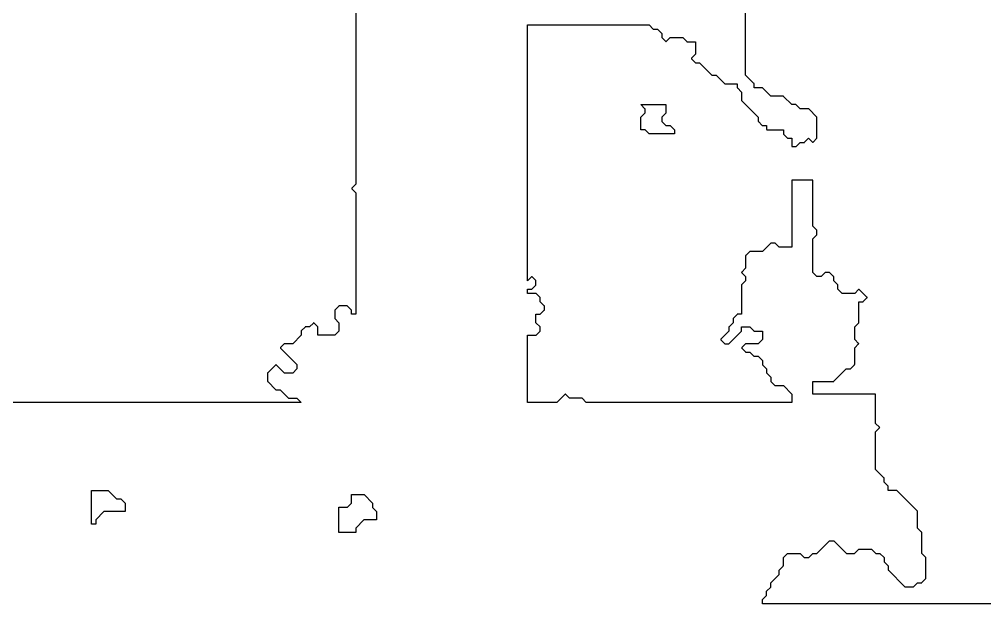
# Model space of a CAD drawing. Header units: metres. Extents: x 0 to 799, y 1 to 1100.
# Drawn here: x 190.8 to 421, y 1 to 140.3 of the extents above; entities that cross this region are included whole.
import ezdxf

# ---------------------------------------------------------------- set-up
doc = ezdxf.new("R2010")
doc.units = ezdxf.units.M
doc.layers.add('forest', color=7, linetype='Continuous')
doc.layers.add('forestfragmentation', color=7, linetype='Continuous')

msp = doc.modelspace()

# ---------------------------------------------------------------- linework, layer by layer
at = {"layer": 'forest', "color": 190}
for points in [[(271, 164), (271, 101), (271, 101), (271, 101), (270.07, 100.07), (270.06, 100.06), (270.06, 100.06), (270.05, 100.05), (270.05, 100.04), (270.05, 100.03), (270.04, 100.02), (270.04, 100.01), (270.04, 100), (270.04, 99.99), (270.04, 99.98), (270.05, 99.97), (270.05, 99.96), (270.05, 99.95), (270.06, 99.94), (270.06, 99.94), (270.07, 99.93), (271, 99), (271, 99), (271, 99), (271, 70), (271, 70), (271, 70), (270, 70), (270, 70), (270, 70), (270, 70.96), (270, 70.97), (270, 70.98), (270, 70.99), (269.99, 71), (269.99, 71.01), (269.98, 71.01), (269.98, 71.02), (269.97, 71.03), (269.03, 71.97), (269.02, 71.98), (269.01, 71.98), (269.01, 71.99), (269, 71.99), (268.99, 72), (268.98, 72), (268.97, 72), (268.96, 72), (267.04, 72), (267.03, 72), (267.02, 72), (267.01, 72), (267, 71.99), (266.99, 71.99), (266.99, 71.98), (266.98, 71.98), (266.97, 71.97), (266.03, 71.03), (266.02, 71.02), (266.02, 71.01), (266.01, 71.01), (266.01, 71), (266, 70.99), (266, 70.98), (266, 70.97), (266, 70.96), (266, 69.04), (266, 69.03), (266, 69.02), (266, 69.01), (266.01, 69), (266.01, 68.99), (266.02, 68.99), (266.02, 68.98), (266.03, 68.97), (267, 68), (267, 68), (267, 68), (267, 66), (267, 66), (267, 66), (266, 65), (266, 65), (266, 65), (262, 65), (262, 65), (262, 65), (262, 66.96), (262, 66.97), (262, 66.98), (262, 66.99), (261.99, 67), (261.99, 67.01), (261.98, 67.01), (261.98, 67.02), (261.97, 67.03), (261.07, 67.93), (261.06, 67.94), (261.06, 67.94), (261.05, 67.95), (261.04, 67.95), (261.03, 67.95), (261.02, 67.96), (261.01, 67.96), (261, 67.96), (260.99, 67.96), (260.98, 67.96), (260.97, 67.95), (260.96, 67.95), (260.95, 67.95), (260.94, 67.94), (260.94, 67.94), (260.93, 67.93), (260, 67), (260, 67), (260, 67), (259.04, 67), (259.03, 67), (259.02, 67), (259.01, 67), (259, 66.99), (258.99, 66.99), (258.99, 66.98), (258.98, 66.98), (258.97, 66.97), (258.03, 66.03), (258.02, 66.02), (258.02, 66.01), (258.01, 66.01), (258.01, 66), (258, 65.99), (258, 65.98), (258, 65.97), (258, 65.96), (258, 65), (258, 65), (258, 65), (256, 63), (256, 63), (256, 63), (254.04, 63), (254.03, 63), (254.02, 63), (254.01, 63), (254, 62.99), (253.99, 62.99), (253.99, 62.98), (253.98, 62.98), (253.97, 62.97), (253.07, 62.07), (253.06, 62.06), (253.06, 62.06), (253.05, 62.05), (253.05, 62.04), (253.05, 62.03), (253.04, 62.02), (253.04, 62.01), (253.04, 62), (253.04, 61.99), (253.04, 61.98), (253.05, 61.97), (253.05, 61.96), (253.05, 61.95), (253.06, 61.94), (253.06, 61.94), (253.07, 61.93), (257, 58), (257, 58), (257, 58), (257, 57), (257, 57), (257, 57), (256, 56), (256, 56), (256, 56), (254, 56), (254, 56), (254, 56), (252.07, 57.93), (252.06, 57.94), (252.06, 57.94), (252.05, 57.95), (252.04, 57.95), (252.03, 57.95), (252.02, 57.96), (252.01, 57.96), (252, 57.96), (251.99, 57.96), (251.98, 57.96), (251.97, 57.95), (251.96, 57.95), (251.95, 57.95), (251.94, 57.94), (251.94, 57.94), (251.93, 57.93), (250.03, 56.03), (250.02, 56.02), (250.02, 56.01), (250.01, 56.01), (250.01, 56), (250, 55.99), (250, 55.98), (250, 55.97), (250, 55.96), (250, 54.04), (250, 54.03), (250, 54.02), (250, 54.01), (250.01, 54), (250.01, 53.99), (250.02, 53.99), (250.02, 53.98), (250.03, 53.97), (251.97, 52.03), (251.98, 52.02), (251.99, 52.02), (251.99, 52.01), (252, 52.01), (252.01, 52), (252.02, 52), (252.03, 52), (252.04, 52), (253, 52), (253, 52), (253, 52), (254.97, 50.03), (254.98, 50.02), (254.99, 50.02), (254.99, 50.01), (255, 50.01), (255.01, 50), (255.02, 50), (255.03, 50), (255.04, 50), (257, 50), (257, 50), (257, 50), (258, 49), (258, 49), (258, 49), (156, 49)], [(427, 1), (368, 1), (368, 1), (368, 1), (368, 2), (368, 2), (368, 2), (368.97, 2.97), (368.98, 2.98), (368.98, 2.99), (368.99, 2.99), (368.99, 3), (369, 3.01), (369, 3.02), (369, 3.03), (369, 3.04), (369, 4), (369, 4), (369, 4), (369.97, 4.97), (369.98, 4.98), (369.98, 4.99), (369.99, 4.99), (369.99, 5), (370, 5.01), (370, 5.02), (370, 5.03), (370, 5.04), (370, 6), (370, 6), (370, 6), (371.97, 7.97), (371.98, 7.98), (371.98, 7.99), (371.99, 7.99), (371.99, 8), (372, 8.01), (372, 8.02), (372, 8.03), (372, 8.04), (372, 9), (372, 9), (372, 9), (372.97, 9.97), (372.98, 9.98), (372.98, 9.99), (372.99, 9.99), (372.99, 10), (373, 10.01), (373, 10.02), (373, 10.03), (373, 10.04), (373, 12), (373, 12), (373, 12), (374, 13), (374, 13), (374, 13), (377, 13), (377, 13), (377, 13), (377.97, 12.03), (377.98, 12.02), (377.99, 12.02), (377.99, 12.01), (378, 12.01), (378.01, 12), (378.02, 12), (378.03, 12), (378.04, 12), (378.96, 12), (378.97, 12), (378.98, 12), (378.99, 12), (379, 12.01), (379.01, 12.01), (379.01, 12.02), (379.02, 12.02), (379.03, 12.03), (380, 13), (380, 13), (380, 13), (380.96, 13), (380.97, 13), (380.98, 13), (380.99, 13), (381, 13.01), (381.01, 13.01), (381.01, 13.02), (381.02, 13.02), (381.03, 13.03), (384, 16), (384, 16), (384, 16), (385, 16), (385, 16), (385, 16), (387.97, 13.03), (387.98, 13.02), (387.99, 13.02), (387.99, 13.01), (388, 13.01), (388.01, 13), (388.02, 13), (388.03, 13), (388.04, 13), (389.96, 13), (389.97, 13), (389.98, 13), (389.99, 13), (390, 13.01), (390.01, 13.01), (390.01, 13.02), (390.02, 13.02), (390.03, 13.03), (391, 14), (391, 14), (391, 14), (394, 14), (394, 14), (394, 14), (394.97, 13.03), (394.98, 13.02), (394.99, 13.02), (394.99, 13.01), (395, 13.01), (395.01, 13), (395.02, 13), (395.03, 13), (395.04, 13), (396, 13), (396, 13), (396, 13), (397, 12), (397, 12), (397, 12), (397, 11.04), (397, 11.03), (397, 11.02), (397, 11.01), (397.01, 11), (397.01, 10.99), (397.02, 10.99), (397.02, 10.98), (397.03, 10.97), (398, 10), (398, 10), (398, 10), (398, 9.04), (398, 9.03), (398, 9.02), (398, 9.01), (398.01, 9), (398.01, 8.99), (398.02, 8.99), (398.02, 8.98), (398.03, 8.97), (401.97, 5.03), (401.98, 5.02), (401.99, 5.02), (401.99, 5.01), (402, 5.01), (402.01, 5), (402.02, 5), (402.03, 5), (402.04, 5), (403.96, 5), (403.97, 5), (403.98, 5), (403.99, 5), (404, 5.01), (404.01, 5.01), (404.01, 5.02), (404.02, 5.02), (404.03, 5.03), (405, 6), (405, 6), (405, 6), (405.96, 6), (405.97, 6), (405.98, 6), (405.99, 6), (406, 6.01), (406.01, 6.01), (406.01, 6.02), (406.02, 6.02), (406.03, 6.03), (406.97, 6.97), (406.98, 6.98), (406.98, 6.99), (406.99, 6.99), (406.99, 7), (407, 7.01), (407, 7.02), (407, 7.03), (407, 7.04), (407, 11.96), (407, 11.97), (407, 11.98), (407, 11.99), (406.99, 12), (406.99, 12.01), (406.98, 12.01), (406.98, 12.02), (406.97, 12.03), (406, 13), (406, 13), (406, 13), (406, 17.96), (406, 17.97), (406, 17.98), (406, 17.99), (405.99, 18), (405.99, 18.01), (405.98, 18.01), (405.98, 18.02), (405.97, 18.03), (405, 19), (405, 19), (405, 19), (405, 22.96), (405, 22.97), (405, 22.98), (405, 22.99), (404.99, 23), (404.99, 23.01), (404.98, 23.01), (404.98, 23.02), (404.97, 23.03), (400.03, 27.97), (400.02, 27.98), (400.01, 27.98), (400.01, 27.99), (400, 27.99), (399.99, 28), (399.98, 28), (399.97, 28), (399.96, 28), (398, 28), (398, 28), (398, 28), (398, 28.96), (398, 28.97), (398, 28.98), (398, 28.99), (397.99, 29), (397.99, 29.01), (397.98, 29.01), (397.98, 29.02), (397.97, 29.03), (397, 30), (397, 30), (397, 30), (397, 30.96), (397, 30.97), (397, 30.98), (397, 30.99), (396.99, 31), (396.99, 31.01), (396.98, 31.01), (396.98, 31.02), (396.97, 31.03), (395, 33), (395, 33), (395, 33), (395, 42), (395, 42), (395, 42), (395.93, 42.93), (395.94, 42.94), (395.94, 42.94), (395.95, 42.95), (395.95, 42.96), (395.95, 42.97), (395.96, 42.98), (395.96, 42.99), (395.96, 43), (395.96, 43.01), (395.96, 43.02), (395.95, 43.03), (395.95, 43.04), (395.95, 43.05), (395.94, 43.06), (395.94, 43.06), (395.93, 43.07), (395, 44), (395, 44), (395, 44), (395, 50.9), (395, 50.91), (395, 50.92), (395, 50.93), (394.99, 50.94), (394.99, 50.95), (394.98, 50.96), (394.98, 50.96), (394.97, 50.97), (394.96, 50.98), (394.96, 50.98), (394.95, 50.99), (394.94, 50.99), (394.93, 51), (394.92, 51), (394.91, 51), (394.9, 51), (380, 51), (380, 51), (380, 51), (380, 54), (380, 54), (380, 54), (384.96, 54), (384.97, 54), (384.98, 54), (384.99, 54), (385, 54.01), (385.01, 54.01), (385.01, 54.02), (385.02, 54.02), (385.03, 54.03), (388, 57), (388, 57), (388, 57), (388.96, 57), (388.97, 57), (388.98, 57), (388.99, 57), (389, 57.01), (389.01, 57.01), (389.01, 57.02), (389.02, 57.02), (389.03, 57.03), (389.97, 57.97), (389.98, 57.98), (389.98, 57.99), (389.99, 57.99), (389.99, 58), (390, 58.01), (390, 58.02), (390, 58.03), (390, 58.04), (390, 62), (390, 62), (390, 62), (390.93, 62.93), (390.94, 62.94), (390.94, 62.94), (390.95, 62.95), (390.95, 62.96), (390.95, 62.97), (390.96, 62.98), (390.96, 62.99), (390.96, 63), (390.96, 63.01), (390.96, 63.02), (390.95, 63.03), (390.95, 63.04), (390.95, 63.05), (390.94, 63.06), (390.94, 63.06), (390.93, 63.07), (390, 64), (390, 64), (390, 64), (390, 67), (390, 67), (390, 67), (390.97, 67.97), (390.98, 67.98), (390.98, 67.99), (390.99, 67.99), (390.99, 68), (391, 68.01), (391, 68.02), (391, 68.03), (391, 68.04), (391, 73), (391, 73), (391, 73), (391.96, 73), (391.97, 73), (391.98, 73), (391.99, 73), (392, 73.01), (392.01, 73.01), (392.01, 73.02), (392.02, 73.02), (392.03, 73.03), (392.93, 73.93), (392.94, 73.94), (392.94, 73.94), (392.95, 73.95), (392.95, 73.96), (392.95, 73.97), (392.96, 73.98), (392.96, 73.99), (392.96, 74), (392.96, 74.01), (392.96, 74.02), (392.95, 74.03), (392.95, 74.04), (392.95, 74.05), (392.94, 74.06), (392.94, 74.06), (392.93, 74.07), (391.07, 75.93), (391.06, 75.94), (391.06, 75.94), (391.05, 75.95), (391.04, 75.95), (391.03, 75.95), (391.02, 75.96), (391.01, 75.96), (391, 75.96), (390.99, 75.96), (390.98, 75.96), (390.97, 75.95), (390.96, 75.95), (390.95, 75.95), (390.94, 75.94), (390.94, 75.94), (390.93, 75.93), (390, 75), (390, 75), (390, 75), (387, 75), (387, 75), (387, 75), (386, 76), (386, 76), (386, 76), (386, 76.96), (386, 76.97), (386, 76.98), (386, 76.99), (385.99, 77), (385.99, 77.01), (385.98, 77.01), (385.98, 77.02), (385.97, 77.03), (385, 78), (385, 78), (385, 78), (385, 78.96), (385, 78.97), (385, 78.98), (385, 78.99), (384.99, 79), (384.99, 79.01), (384.98, 79.01), (384.98, 79.02), (384.97, 79.03), (384.03, 79.97), (384.02, 79.98), (384.01, 79.98), (384.01, 79.99), (384, 79.99), (383.99, 80), (383.98, 80), (383.97, 80), (383.96, 80), (383.04, 80), (383.03, 80), (383.02, 80), (383.01, 80), (383, 79.99), (382.99, 79.99), (382.99, 79.98), (382.98, 79.98), (382.97, 79.97), (382, 79), (382, 79), (382, 79), (381, 79), (381, 79), (381, 79), (380, 80), (380, 80), (380, 80), (380, 88), (380, 88), (380, 88), (380.97, 88.97), (380.98, 88.98), (380.98, 88.99), (380.99, 88.99), (380.99, 89), (381, 89.01), (381, 89.02), (381, 89.03), (381, 89.04), (381, 89.96), (381, 89.97), (381, 89.98), (381, 89.99), (380.99, 90), (380.99, 90.01), (380.98, 90.01), (380.98, 90.02), (380.97, 90.03), (380, 91), (380, 91), (380, 91), (380, 101.9), (380, 101.91), (380, 101.92), (380, 101.93), (379.99, 101.94), (379.99, 101.95), (379.98, 101.96), (379.98, 101.96), (379.97, 101.97), (379.96, 101.98), (379.96, 101.98), (379.95, 101.99), (379.94, 101.99), (379.93, 102), (379.92, 102), (379.91, 102), (379.9, 102), (375.1, 102), (375.09, 102), (375.08, 102), (375.07, 102), (375.06, 101.99), (375.05, 101.99), (375.04, 101.98), (375.04, 101.98), (375.03, 101.97), (375.02, 101.96), (375.02, 101.96), (375.01, 101.95), (375.01, 101.94), (375, 101.93), (375, 101.92), (375, 101.91), (375, 101.9), (375, 86), (375, 86), (375, 86), (372, 86), (372, 86), (372, 86), (371.03, 86.97), (371.02, 86.98), (371.01, 86.98), (371.01, 86.99), (371, 86.99), (370.99, 87), (370.98, 87), (370.97, 87), (370.96, 87), (370.04, 87), (370.03, 87), (370.02, 87), (370.01, 87), (370, 86.99), (369.99, 86.99), (369.99, 86.98), (369.98, 86.98), (369.97, 86.97), (368, 85), (368, 85), (368, 85), (365.04, 85), (365.03, 85), (365.02, 85), (365.01, 85), (365, 84.99), (364.99, 84.99), (364.99, 84.98), (364.98, 84.98), (364.97, 84.97), (364.03, 84.03), (364.02, 84.02), (364.02, 84.01), (364.01, 84.01), (364.01, 84), (364, 83.99), (364, 83.98), (364, 83.97), (364, 83.96), (364, 81), (364, 81), (364, 81), (363.07, 80.07), (363.06, 80.06), (363.06, 80.06), (363.05, 80.05), (363.05, 80.04), (363.05, 80.03), (363.04, 80.02), (363.04, 80.01), (363.04, 80), (363.04, 79.99), (363.04, 79.98), (363.05, 79.97), (363.05, 79.96), (363.05, 79.95), (363.06, 79.94), (363.06, 79.94), (363.07, 79.93), (364, 79), (364, 79), (364, 79), (364, 78), (364, 78), (364, 78), (363.03, 77.03), (363.02, 77.02), (363.02, 77.01), (363.01, 77.01), (363.01, 77), (363, 76.99), (363, 76.98), (363, 76.97), (363, 76.96), (363, 70), (363, 70), (363, 70), (362.04, 70), (362.03, 70), (362.02, 70), (362.01, 70), (362, 69.99), (361.99, 69.99), (361.99, 69.98), (361.98, 69.98), (361.97, 69.97), (361.03, 69.03), (361.02, 69.02), (361.02, 69.01), (361.01, 69.01), (361.01, 69), (361, 68.99), (361, 68.98), (361, 68.97), (361, 68.96), (361, 68), (361, 68), (361, 68), (360.03, 67.03), (360.02, 67.02), (360.02, 67.01), (360.01, 67.01), (360.01, 67), (360, 66.99), (360, 66.98), (360, 66.97), (360, 66.96), (360, 66), (360, 66), (360, 66), (358.07, 64.07), (358.06, 64.06), (358.06, 64.06), (358.05, 64.05), (358.05, 64.04), (358.05, 64.03), (358.04, 64.02), (358.04, 64.01), (358.04, 64), (358.04, 63.99), (358.04, 63.98), (358.05, 63.97), (358.05, 63.96), (358.05, 63.95), (358.06, 63.94), (358.06, 63.94), (358.07, 63.93), (358.97, 63.03), (358.98, 63.02), (358.99, 63.02), (358.99, 63.01), (359, 63.01), (359.01, 63), (359.02, 63), (359.03, 63), (359.04, 63), (359.96, 63), (359.97, 63), (359.98, 63), (359.99, 63), (360, 63.01), (360.01, 63.01), (360.01, 63.02), (360.02, 63.02), (360.03, 63.03), (362.97, 65.97), (362.98, 65.98), (362.98, 65.99), (362.99, 65.99), (362.99, 66), (363, 66.01), (363, 66.02), (363, 66.03), (363, 66.04), (363, 67), (363, 67), (363, 67), (365, 67), (365, 67), (365, 67), (365.97, 66.03), (365.98, 66.02), (365.99, 66.02), (365.99, 66.01), (366, 66.01), (366.01, 66), (366.02, 66), (366.03, 66), (366.04, 66), (368, 66), (368, 66), (368, 66), (368, 64), (368, 64), (368, 64), (367, 63), (367, 63), (367, 63), (364.04, 63), (364.03, 63), (364.02, 63), (364.01, 63), (364, 62.99), (363.99, 62.99), (363.99, 62.98), (363.98, 62.98), (363.97, 62.97), (363.07, 62.07), (363.06, 62.06), (363.06, 62.06), (363.05, 62.05), (363.05, 62.04), (363.05, 62.03), (363.04, 62.02), (363.04, 62.01), (363.04, 62), (363.04, 61.99), (363.04, 61.98), (363.05, 61.97), (363.05, 61.96), (363.05, 61.95), (363.06, 61.94), (363.06, 61.94), (363.07, 61.93), (363.97, 61.03), (363.98, 61.02), (363.99, 61.02), (363.99, 61.01), (364, 61.01), (364.01, 61), (364.02, 61), (364.03, 61), (364.04, 61), (365, 61), (365, 61), (365, 61), (365.97, 60.03), (365.98, 60.02), (365.99, 60.02), (365.99, 60.01), (366, 60.01), (366.01, 60), (366.02, 60), (366.03, 60), (366.04, 60), (367, 60), (367, 60), (367, 60), (368, 59), (368, 59), (368, 59), (368, 58.04), (368, 58.03), (368, 58.02), (368, 58.01), (368.01, 58), (368.01, 57.99), (368.02, 57.99), (368.02, 57.98), (368.03, 57.97), (369, 57), (369, 57), (369, 57), (369, 56.04), (369, 56.03), (369, 56.02), (369, 56.01), (369.01, 56), (369.01, 55.99), (369.02, 55.99), (369.02, 55.98), (369.03, 55.97), (370, 55), (370, 55), (370, 55), (370, 54.04), (370, 54.03), (370, 54.02), (370, 54.01), (370.01, 54), (370.01, 53.99), (370.02, 53.99), (370.02, 53.98), (370.03, 53.97), (370.97, 53.03), (370.98, 53.02), (370.99, 53.02), (370.99, 53.01), (371, 53.01), (371.01, 53), (371.02, 53), (371.03, 53), (371.04, 53), (373, 53), (373, 53), (373, 53), (375, 51), (375, 51), (375, 51), (375, 49), (375, 49), (375, 49), (326, 49), (326, 49), (326, 49), (325.03, 49.97), (325.02, 49.98), (325.01, 49.98), (325.01, 49.99), (325, 49.99), (324.99, 50), (324.98, 50), (324.97, 50), (324.96, 50), (322, 50), (322, 50), (322, 50), (321.07, 50.93), (321.06, 50.94), (321.06, 50.94), (321.05, 50.95), (321.04, 50.95), (321.03, 50.95), (321.02, 50.96), (321.01, 50.96), (321, 50.96), (320.99, 50.96), (320.98, 50.96), (320.97, 50.95), (320.96, 50.95), (320.95, 50.95), (320.94, 50.94), (320.94, 50.94), (320.93, 50.93), (319, 49), (319, 49), (319, 49), (312, 49), (312, 49), (312, 49), (312, 65), (312, 65), (312, 65), (313.96, 65), (313.97, 65), (313.98, 65), (313.99, 65), (314, 65.01), (314.01, 65.01), (314.01, 65.02), (314.02, 65.02), (314.03, 65.03), (314.97, 65.97), (314.98, 65.98), (314.98, 65.99), (314.99, 65.99), (314.99, 66), (315, 66.01), (315, 66.02), (315, 66.03), (315, 66.04), (315, 66.96), (315, 66.97), (315, 66.98), (315, 66.99), (314.99, 67), (314.99, 67.01), (314.98, 67.01), (314.98, 67.02), (314.97, 67.03), (314, 68), (314, 68), (314, 68), (314, 70), (314, 70), (314, 70), (314.96, 70), (314.97, 70), (314.98, 70), (314.99, 70), (315, 70.01), (315.01, 70.01), (315.01, 70.02), (315.02, 70.02), (315.03, 70.03), (315.97, 70.97), (315.98, 70.98), (315.98, 70.99), (315.99, 70.99), (315.99, 71), (316, 71.01), (316, 71.02), (316, 71.03), (316, 71.04), (316, 71.96), (316, 71.97), (316, 71.98), (316, 71.99), (315.99, 72), (315.99, 72.01), (315.98, 72.01), (315.98, 72.02), (315.97, 72.03), (315, 73), (315, 73), (315, 73), (315, 73.96), (315, 73.97), (315, 73.98), (315, 73.99), (314.99, 74), (314.99, 74.01), (314.98, 74.01), (314.98, 74.02), (314.97, 74.03), (314.03, 74.97), (314.02, 74.98), (314.01, 74.98), (314.01, 74.99), (314, 74.99), (313.99, 75), (313.98, 75), (313.97, 75), (313.96, 75), (312, 75), (312, 75), (312, 75), (312, 76), (312, 76), (312, 76), (312.96, 76), (312.97, 76), (312.98, 76), (312.99, 76), (313, 76.01), (313.01, 76.01), (313.01, 76.02), (313.02, 76.02), (313.03, 76.03), (313.97, 76.97), (313.98, 76.98), (313.98, 76.99), (313.99, 76.99), (313.99, 77), (314, 77.01), (314, 77.02), (314, 77.03), (314, 77.04), (314, 77.96), (314, 77.97), (314, 77.98), (314, 77.99), (313.99, 78), (313.99, 78.01), (313.98, 78.01), (313.98, 78.02), (313.97, 78.03), (313.07, 78.93), (313.06, 78.94), (313.06, 78.94), (313.05, 78.95), (313.04, 78.95), (313.03, 78.95), (313.02, 78.96), (313.01, 78.96), (313, 78.96), (312.99, 78.96), (312.98, 78.96), (312.97, 78.95), (312.96, 78.95), (312.95, 78.95), (312.94, 78.94), (312.94, 78.94), (312.93, 78.93), (312, 78), (312, 78), (312, 78), (312, 139), (312, 139), (312, 139), (341, 139), (341, 139), (341, 139), (341.97, 138.03), (341.98, 138.02), (341.99, 138.02), (341.99, 138.01), (342, 138.01), (342.01, 138), (342.02, 138), (342.03, 138), (342.04, 138), (343, 138), (343, 138), (343, 138), (344, 137), (344, 137), (344, 137), (344, 136.04), (344, 136.03), (344, 136.02), (344, 136.01), (344.01, 136), (344.01, 135.99), (344.02, 135.99), (344.02, 135.98), (344.03, 135.97), (344.93, 135.07), (344.94, 135.06), (344.94, 135.06), (344.95, 135.05), (344.96, 135.05), (344.97, 135.05), (344.98, 135.04), (344.99, 135.04), (345, 135.04), (345.01, 135.04), (345.02, 135.04), (345.03, 135.05), (345.04, 135.05), (345.05, 135.05), (345.06, 135.06), (345.06, 135.06), (345.07, 135.07), (346, 136), (346, 136), (346, 136), (349, 136), (349, 136), (349, 136), (349.97, 135.03), (349.98, 135.02), (349.99, 135.02), (349.99, 135.01), (350, 135.01), (350.01, 135), (350.02, 135), (350.03, 135), (350.04, 135), (352, 135), (352, 135), (352, 135), (352, 132), (352, 132), (352, 132), (351.07, 131.07), (351.06, 131.06), (351.06, 131.06), (351.05, 131.05), (351.05, 131.04), (351.05, 131.03), (351.04, 131.02), (351.04, 131.01), (351.04, 131), (351.04, 130.99), (351.04, 130.98), (351.05, 130.97), (351.05, 130.96), (351.05, 130.95), (351.06, 130.94), (351.06, 130.94), (351.07, 130.93), (351.97, 130.03), (351.98, 130.02), (351.99, 130.02), (351.99, 130.01), (352, 130.01), (352.01, 130), (352.02, 130), (352.03, 130), (352.04, 130), (353, 130), (353, 130), (353, 130), (355.97, 127.03), (355.98, 127.02), (355.99, 127.02), (355.99, 127.01), (356, 127.01), (356.01, 127), (356.02, 127), (356.03, 127), (356.04, 127), (357, 127), (357, 127), (357, 127), (358.97, 125.03), (358.98, 125.02), (358.99, 125.02), (358.99, 125.01), (359, 125.01), (359.01, 125), (359.02, 125), (359.03, 125), (359.04, 125), (362, 125), (362, 125), (362, 125), (362, 124.04), (362, 124.03), (362, 124.02), (362, 124.01), (362.01, 124), (362.01, 123.99), (362.02, 123.99), (362.02, 123.98), (362.03, 123.97), (363, 123), (363, 123), (363, 123), (363, 121.04), (363, 121.03), (363, 121.02), (363, 121.01), (363.01, 121), (363.01, 120.99), (363.02, 120.99), (363.02, 120.98), (363.03, 120.97), (367, 117), (367, 117), (367, 117), (367, 116.04), (367, 116.03), (367, 116.02), (367, 116.01), (367.01, 116), (367.01, 115.99), (367.02, 115.99), (367.02, 115.98), (367.03, 115.97), (367.97, 115.03), (367.98, 115.02), (367.99, 115.02), (367.99, 115.01), (368, 115.01), (368.01, 115), (368.02, 115), (368.03, 115), (368.04, 115), (369, 115), (369, 115), (369, 115), (369, 114.1), (369, 114.09), (369, 114.08), (369, 114.07), (369.01, 114.06), (369.01, 114.05), (369.02, 114.04), (369.02, 114.04), (369.03, 114.03), (369.04, 114.02), (369.04, 114.02), (369.05, 114.01), (369.06, 114.01), (369.07, 114), (369.08, 114), (369.09, 114), (369.1, 114), (373, 114), (373, 114), (373, 114), (373, 113.04), (373, 113.03), (373, 113.02), (373, 113.01), (373.01, 113), (373.01, 112.99), (373.02, 112.99), (373.02, 112.98), (373.03, 112.97), (373.97, 112.03), (373.98, 112.02), (373.99, 112.02), (373.99, 112.01), (374, 112.01), (374.01, 112), (374.02, 112), (374.03, 112), (374.04, 112), (375, 112), (375, 112), (375, 112), (375, 110.1), (375, 110.09), (375, 110.08), (375, 110.07), (375.01, 110.06), (375.01, 110.05), (375.02, 110.04), (375.02, 110.04), (375.03, 110.03), (375.04, 110.02), (375.04, 110.02), (375.05, 110.01), (375.06, 110.01), (375.07, 110), (375.08, 110), (375.09, 110), (375.1, 110), (375.96, 110), (375.97, 110), (375.98, 110), (375.99, 110), (376, 110.01), (376.01, 110.01), (376.01, 110.02), (376.02, 110.02), (376.03, 110.03), (377, 111), (377, 111), (377, 111), (377.96, 111), (377.97, 111), (377.98, 111), (377.99, 111), (378, 111.01), (378.01, 111.01), (378.01, 111.02), (378.02, 111.02), (378.03, 111.03), (379, 112), (379, 112), (379, 112), (379.93, 111.07), (379.94, 111.06), (379.94, 111.06), (379.95, 111.05), (379.96, 111.05), (379.97, 111.05), (379.98, 111.04), (379.99, 111.04), (380, 111.04), (380.01, 111.04), (380.02, 111.04), (380.03, 111.05), (380.04, 111.05), (380.05, 111.05), (380.06, 111.06), (380.06, 111.06), (380.07, 111.07), (380.97, 111.97), (380.98, 111.98), (380.98, 111.99), (380.99, 111.99), (380.99, 112), (381, 112.01), (381, 112.02), (381, 112.03), (381, 112.04), (381, 116.96), (381, 116.97), (381, 116.98), (381, 116.99), (380.99, 117), (380.99, 117.01), (380.98, 117.01), (380.98, 117.02), (380.97, 117.03), (379.03, 118.97), (379.02, 118.98), (379.01, 118.98), (379.01, 118.99), (379, 118.99), (378.99, 119), (378.98, 119), (378.97, 119), (378.96, 119), (377, 119), (377, 119), (377, 119), (376.03, 119.97), (376.02, 119.98), (376.01, 119.98), (376.01, 119.99), (376, 119.99), (375.99, 120), (375.98, 120), (375.97, 120), (375.96, 120), (375, 120), (375, 120), (375, 120), (373.03, 121.97), (373.02, 121.98), (373.01, 121.98), (373.01, 121.99), (373, 121.99), (372.99, 122), (372.98, 122), (372.97, 122), (372.96, 122), (370, 122), (370, 122), (370, 122), (368.03, 123.97), (368.02, 123.98), (368.01, 123.98), (368.01, 123.99), (368, 123.99), (367.99, 124), (367.98, 124), (367.97, 124), (367.96, 124), (366, 124), (366, 124), (366, 124), (366, 124.96), (366, 124.97), (366, 124.98), (366, 124.99), (365.99, 125), (365.99, 125.01), (365.98, 125.01), (365.98, 125.02), (365.97, 125.03), (364, 127), (364, 127), (364, 127), (364, 152.9)], [(208, 28), (208, 28), (212, 28), (212, 28), (212, 28), (213.97, 26.03), (213.98, 26.02), (213.99, 26.02), (213.99, 26.01), (214, 26.01), (214.01, 26), (214.02, 26), (214.03, 26), (214.04, 26), (215, 26), (215, 26), (215, 26), (216, 25), (216, 25), (216, 25), (216, 23), (216, 23), (216, 23), (211.04, 23), (211.03, 23), (211.02, 23), (211.01, 23), (211, 22.99), (210.99, 22.99), (210.99, 22.98), (210.98, 22.98), (210.97, 22.97), (209.03, 21.03), (209.02, 21.02), (209.02, 21.01), (209.01, 21.01), (209.01, 21), (209, 20.99), (209, 20.98), (209, 20.97), (209, 20.96), (209, 20), (209, 20), (209, 20), (208, 20), (208, 20), (208, 20), (208, 28), (208, 28)], [(267, 18), (267, 18), (267, 24), (267, 24), (267, 24), (268.96, 24), (268.97, 24), (268.98, 24), (268.99, 24), (269, 24.01), (269.01, 24.01), (269.01, 24.02), (269.02, 24.02), (269.03, 24.03), (269.97, 24.97), (269.98, 24.98), (269.98, 24.99), (269.99, 24.99), (269.99, 25), (270, 25.01), (270, 25.02), (270, 25.03), (270, 25.04), (270, 27), (270, 27), (270, 27), (273, 27), (273, 27), (273, 27), (275, 25), (275, 25), (275, 25), (275, 24.04), (275, 24.03), (275, 24.02), (275, 24.01), (275.01, 24), (275.01, 23.99), (275.02, 23.99), (275.02, 23.98), (275.03, 23.97), (276, 23), (276, 23), (276, 23), (276, 21), (276, 21), (276, 21), (273.04, 21), (273.03, 21), (273.02, 21), (273.01, 21), (273, 20.99), (272.99, 20.99), (272.99, 20.98), (272.98, 20.98), (272.97, 20.97), (271.03, 19.03), (271.02, 19.02), (271.02, 19.01), (271.01, 19.01), (271.01, 19), (271, 18.99), (271, 18.98), (271, 18.97), (271, 18.96), (271, 18), (271, 18), (271, 18), (267, 18), (267, 18)]]:
    msp.add_lwpolyline(points, dxfattribs=at)
at = {"layer": 'forestfragmentation', "color": 141}
msp.add_lwpolyline([(339, 114), (339, 114), (339, 117), (339, 117), (339, 117), (339.97, 117.97), (339.98, 117.98), (339.98, 117.99), (339.99, 117.99), (339.99, 118), (340, 118.01), (340, 118.02), (340, 118.03), (340, 118.04), (340, 118.96), (340, 118.97), (340, 118.98), (340, 118.99), (339.99, 119), (339.99, 119.01), (339.98, 119.01), (339.98, 119.02), (339.97, 119.03), (339, 120), (339, 120), (339, 120), (345, 120), (345, 120), (345, 120), (345, 118), (345, 118), (345, 118), (344.03, 117.03), (344.02, 117.02), (344.02, 117.01), (344.01, 117.01), (344.01, 117), (344, 116.99), (344, 116.98), (344, 116.97), (344, 116.96), (344, 116.04), (344, 116.03), (344, 116.02), (344, 116.01), (344.01, 116), (344.01, 115.99), (344.02, 115.99), (344.02, 115.98), (344.03, 115.97), (344.97, 115.03), (344.98, 115.02), (344.99, 115.02), (344.99, 115.01), (345, 115.01), (345.01, 115), (345.02, 115), (345.03, 115), (345.04, 115), (346, 115), (346, 115), (346, 115), (347, 114), (347, 114), (347, 114), (347, 113), (347, 113), (347, 113), (341, 113), (341, 113), (341, 113), (340.03, 113.97), (340.02, 113.98), (340.01, 113.98), (340.01, 113.99), (340, 113.99), (339.99, 114), (339.98, 114), (339.97, 114), (339.96, 114), (339, 114), (339, 114)], dxfattribs=at)

doc.saveas('drawing.dxf')
